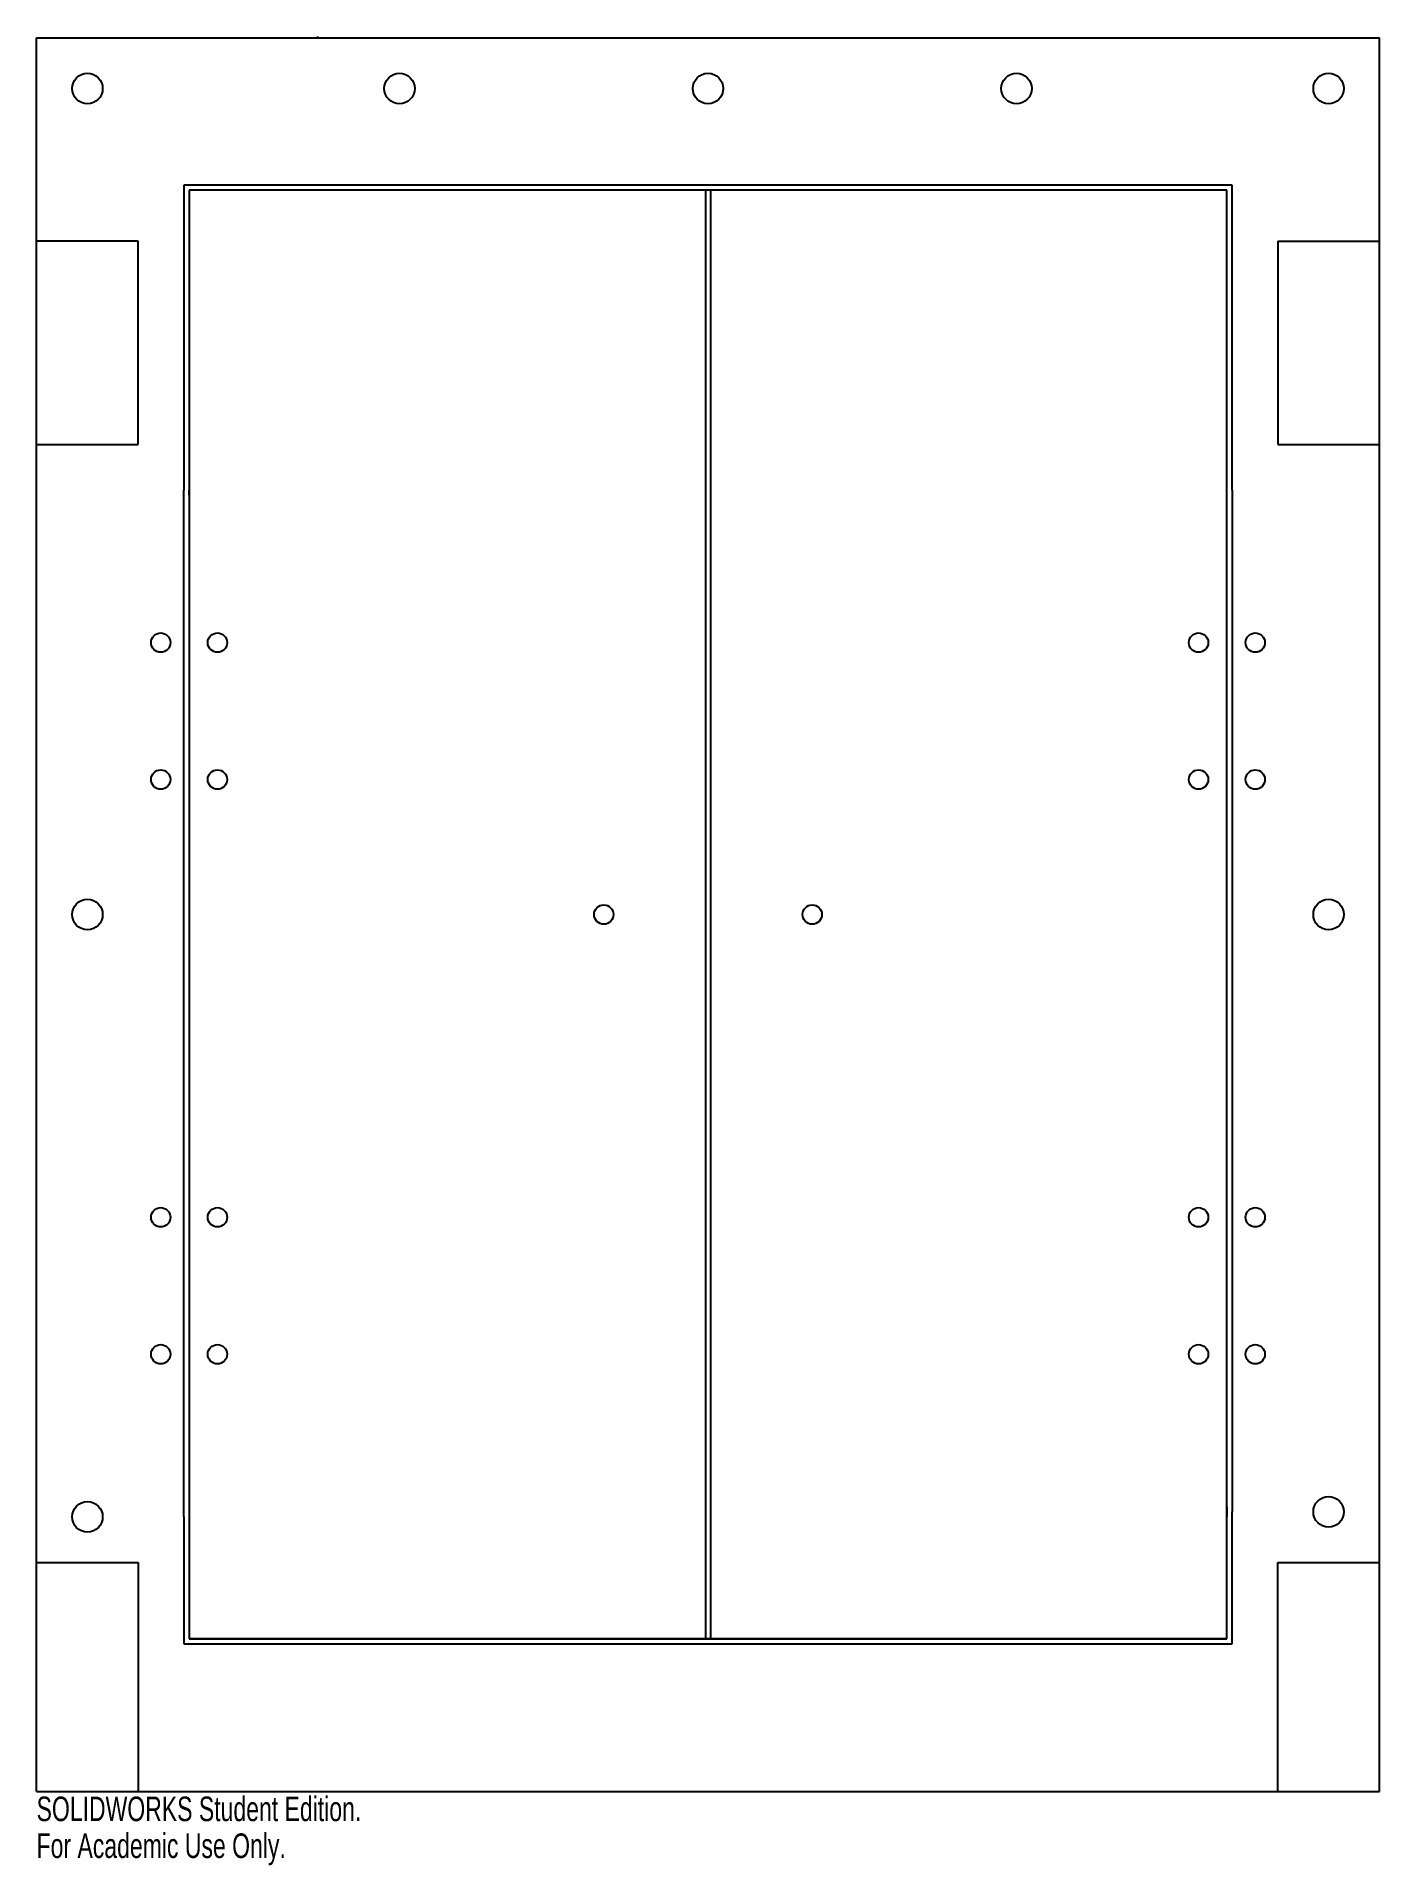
# Model space of a CAD drawing. Header units: millimetres. Extents: x 0 to 264, y -15 to 345.
import ezdxf

# ---------------------------------------------------------------- set-up
doc = ezdxf.new("R2010")
doc.units = ezdxf.units.MM
doc.styles.add('SLDTEXTSTYLE0', font='TXT', dxfattribs={"width": 0.7})

msp = doc.modelspace()

# ---------------------------------------------------------------- linework, layer by layer
at = {"color": 7, "linetype": 'Continuous'}
for p, q in [((0, 0), (0, 345)), ((0, 345), (264.16, 345)), ((55.36, 345), (55.36, 345.22)), ((264.16, 0), (264.16, 345)), ((235.16, 316), (29, 316)), ((29, 316), (29, 256)), ((234.16, 315), (30, 315)), ((30, 315), (30, 255)), ((234.16, 315), (30, 315)), ((131.58, 315), (131.58, 30)), ((132.58, 315), (132.58, 30)), ((234.16, 255), (234.16, 315)), ((235.16, 256), (235.16, 316)), ((20, 305), (0, 305)), ((20, 265), (20, 305)), ((244.16, 305), (244.16, 265)), ((244.16, 305), (264.16, 305)), ((0, 265), (20, 265)), ((244.16, 265), (264.16, 265)), ((29, 54), (29, 256)), ((30, 255), (30, 256)), ((234.16, 255), (234.16, 256)), ((235.16, 256), (235.16, 55)), ((30, 255), (30, 55)), ((234.16, 56), (234.16, 255)), ((29, 54), (29, 29)), ((30, 55), (30, 30)), ((30, 55), (30, 54)), ((234.16, 30), (234.16, 56)), ((234.16, 56), (234.16, 54)), ((235.16, 29), (235.16, 55)), ((0, 45), (20, 45)), ((20, 45), (20, 0)), ((244.16, 0), (244.16, 45)), ((244.16, 45), (264.16, 45)), ((29, 29), (235.16, 29)), ((30, 30), (234.16, 30)), ((234.16, 30), (30, 30)), ((0, 0), (264.16, 0))]:
    msp.add_line(p, q, dxfattribs=at)
for centre, radius in [((10, 335), 3), ((71.4, 335), 3), ((132.08, 335), 3), ((192.76, 335), 3), ((254.16, 335), 3), ((24.42, 226), 1.9), ((35.58, 226), 1.9), ((228.58, 226), 1.9), ((239.74, 226), 1.9), ((24.42, 199.06), 1.9), ((35.58, 199.06), 1.9), ((228.58, 199.06), 1.9), ((239.74, 199.06), 1.9), ((10, 172.5), 3), ((111.58, 172.5), 1.9), ((152.58, 172.5), 1.9), ((254.16, 172.5), 3), ((24.42, 112.94), 1.9), ((35.58, 112.94), 1.9), ((228.58, 112.94), 1.9), ((239.74, 112.94), 1.9), ((24.42, 86), 1.9), ((35.58, 86), 1.9), ((228.58, 86), 1.9), ((239.74, 86), 1.9), ((254.16, 55), 3), ((10, 54), 3)]:
    msp.add_circle(centre, radius, dxfattribs=at)

# ---------------------------------------------------------------- texts
at = {"color": 7, "linetype": 'Continuous', "char_height": 4.8336, "attachment_point": 1, "style": 'SLDTEXTSTYLE0'}
for s, insert in [('SOLIDWORKS Student Edition.', (0, -1.02)), ('For Academic Use Only.', (0, -8.27))]:
    msp.add_mtext(s, dxfattribs=dict(at, insert=insert))

doc.saveas('drawing.dxf')
